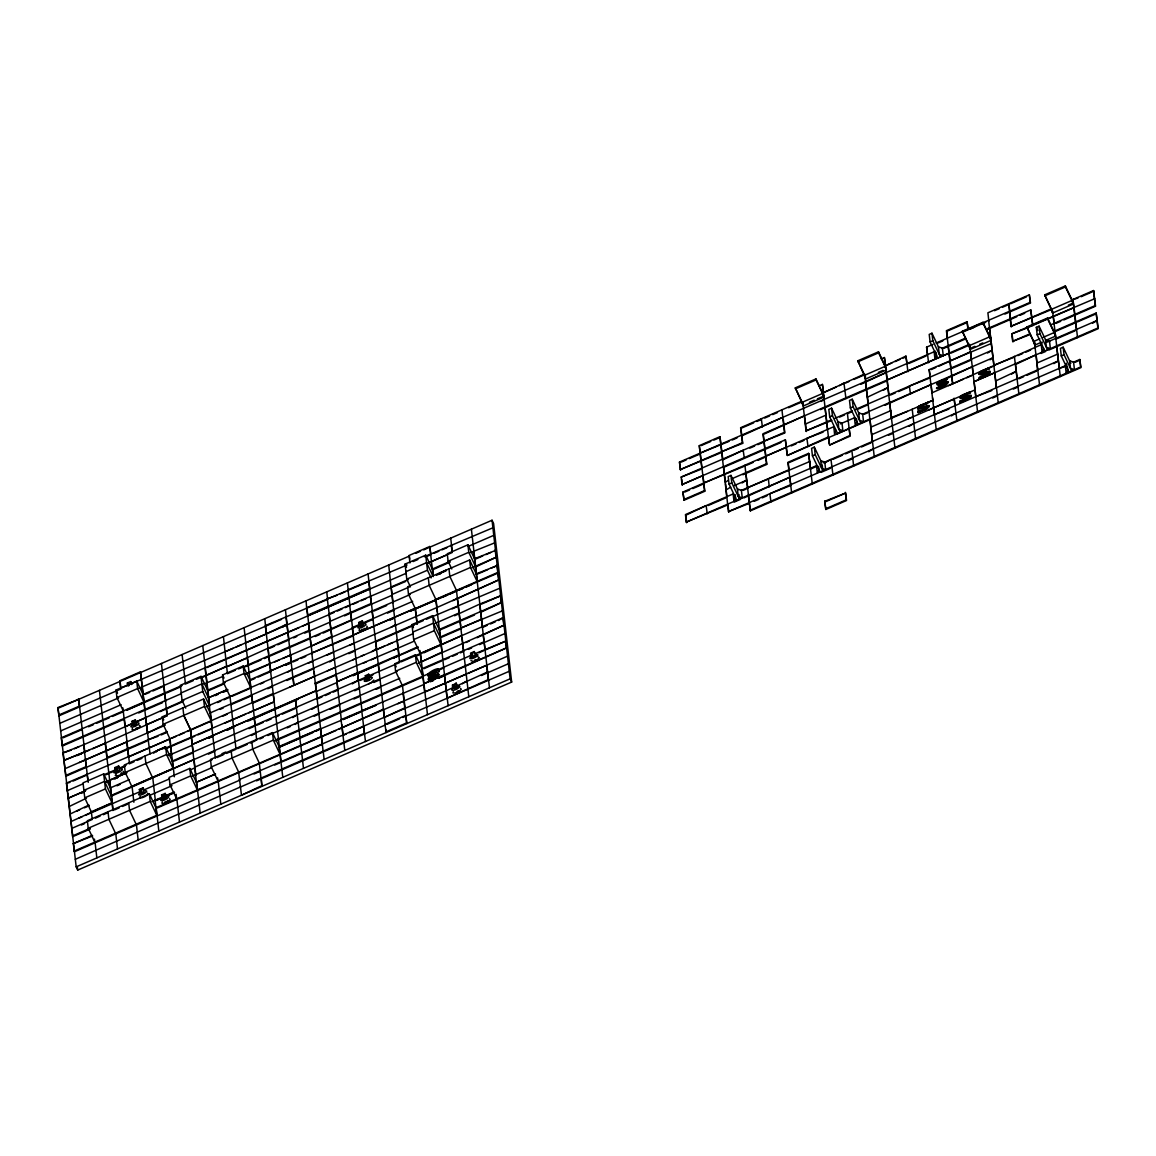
<?xml version="1.0" encoding="UTF-8"?>
<svg xmlns="http://www.w3.org/2000/svg" width="1156" height="1156" viewBox="0 0 1156 1156"><rect width="100%" height="100%" fill="white"/><g stroke="black" fill="none" stroke-linecap="round" stroke-linejoin="round"><path stroke-width="1.5" d="M917.705 408.502L918.485 407.143A5.809 1.85 -25.4 0 1 920.899 405.438L928.109 402.591C927.574 405.265 921.188 404.022 920.003 407.418M959.942 397.693L960.939 398.387L967.731 396.45L969.104 397.072L965.506 399.687L960.275 401.132L966.965 398.589L968.959 396.739M153.835 753.221L154.153 752.339M929.063 406.031L925.927 409.152L918.052 412.605L927.025 408.892L929.149 406.739L928.803 405.597C912.272 409.296 922.589 405.713 927.95 402.274L920.74 405.12A5.809 1.85 -25.4 0 0 918.326 406.825L917.821 408.805M948.007 382.072C947.27 388.127 925.508 391.118 943.73 385.049C950.246 379.804 934.178 388.763 937.444 383.2A5.809 1.85 -25.4 0 1 939.842 381.48L947.053 378.633L939.698 381.162A5.809 1.85 -25.4 0 0 937.285 382.867C935.97 388.719 958.165 376.654 936.996 388.662M990.201 371.668L987.065 374.79L979.19 378.258L988.163 374.53L990.287 372.377L989.941 371.235C968.136 375.527 988.048 371.278 989.088 367.911L981.878 370.758A5.809 1.85 -25.4 0 0 979.464 372.463L978.959 374.443M116.294 771.717C123.432 765.937 116.294 776.644 115.109 768.827L116.929 768.046L114.964 767.584L118.649 765.995L119.964 768.74M121.467 772.786L120.947 773.508M373.793 680.031L371.813 682.257A4.826 1.532 -25.4 0 1 368.591 683.817M453.846 688.644C465.377 684.67 450.739 690.392 452.617 685.97L454.366 684.583L452.545 685.364L453.846 688.109M470.954 660.596L473.136 661.42A4.826 1.532 -25.4 0 0 477.414 659.57L479.307 657.793L478.035 656.825M471.937 657.085C483.468 653.111 468.816 658.819 470.709 654.397L472.443 653.024L470.637 653.805L471.937 656.55L470.564 653.154L474.249 651.565L475.55 654.31M156.132 752.094C157.519 748.467 164.282 749.724 165.005 746.949L154.601 751.819M437.055 675.74L435.104 677.503M938.961 383.46C940.016 379.89 947.284 381.509 946.909 378.315M836.135 430.451L834.603 434.223L833.751 426.723M1042.264 342.176L1041.238 344.69L1042.105 352.19L1043.622 348.418M1066.352 363.215L1065.326 365.744L1066.179 373.244L1067.71 369.458L1067.364 366.466M428.168 675.942L428.746 677.416L436.433 675.364M947.949 382.463L943.758 385.801L936.851 388.329M132.405 728.381L132.116 729.711L134.212 729.754A4.826 1.532 -25.4 0 0 138.489 727.904L140.367 726.127L139.096 725.159M140.151 796.354L139.862 797.683L141.957 797.727A4.826 1.532 -25.4 0 0 142.997 797.423M147.737 794.649L147.563 793.146M162.245 801.903L161.941 803.218L164.036 803.275A4.826 1.532 -25.4 0 0 168.314 801.426L170.192 799.649L169.643 798.695M167.909 800.414L167.056 801.209M359.429 629.37L359.126 630.685L361.221 630.728A4.826 1.532 -25.4 0 0 365.498 628.878L367.377 627.101L366.828 626.162M453.253 691.62L452.95 692.935L455.045 692.979A4.826 1.532 -25.4 0 0 459.322 691.129L461.215 689.352L460.652 688.412M960.202 397.245L960.665 396.739A5.809 1.85 -25.4 0 1 963.078 395.034L970.289 392.187L970.39 393.141L962.37 396.522M116.395 773.87L115.253 775.474L117.551 775.849A4.826 1.532 -25.4 0 0 121.814 774L123.706 772.222L123.143 771.269M439.887 573.997L441.072 573.015M438.774 573.694L446.158 570.067M364.631 628.402L363.779 628.951M146.234 795.877L147.087 795.256M458.455 690.652L457.111 691.433M430.986 674.54L439.121 671.549L438.24 668.934C433.717 668.226 420.856 678.254 432.257 674.714C443.355 673.067 424.902 676.939 428.948 680.566L436.159 677.719A5.809 1.85 -25.4 0 0 438.572 676.014L439.352 674.656L438.615 674.049M128.013 686.1L129.024 685.508M137.232 727.702L135.772 728.396M164.802 798.984L166.565 797.322L162.88 799.287L164.802 798.984L163.487 796.123L161.681 796.903L163.343 794.866L161.464 795.01L165.149 793.406L166.45 796.166M475.708 659.628L474.697 660.062M441.693 572.654L445.999 570.934M803.088 405.034L795.299 387.867L815.963 378.922L823.636 395.077M884.947 365.397L886.406 369.978L865.743 378.937L857.839 360.773L878.502 351.814L886.175 367.984M120.961 688.947L58.97 715.81L57.8 707.602L78.767 699.308L82.206 729.508L63.147 737.788M127.016 685.537L120.657 688.297L119.805 680.797L140.468 671.838L145.064 710.203L162.548 702.631M409.947 562.958L409.094 555.458L429.757 546.499L430.928 554.649L426.159 556.715M89.561 750.1L63.826 760.431L64.129 761.139L58.103 708.252L409.397 556.05L409.744 559.099M415.755 553.348L420.524 551.224M423.703 549.895L428.471 547.785M430.061 547.091L492.051 520.243L493.583 523.466L511.66 682.069L77.712 870.078L76.18 866.856L71.181 823.043M795.415 388.864L816.078 379.919L815.963 378.922M857.954 361.77L878.618 352.826L878.502 351.814M938.874 347.754L931.967 333.203L929.222 334.402L930.074 341.901L937.747 358.057M132.03 684.323L130.715 681.578L127.03 683.182L128.995 683.644L127.247 685.075M410.452 586.887L406.782 579.17L405.062 564.114L425.726 555.155L432.647 569.764L433.327 575.789M123.519 711.446L116.929 697.545L116.062 690.045L136.74 681.086L143.344 695.103M58.653 715.102L79.316 706.157L78.463 698.658M131.784 683.471L281.5 619.385M268.712 653.458L265.302 625.627L326.006 600.109M368.62 580.861L369.79 589.011L307.785 615.859L306.629 607.724L368.923 581.511M413.125 561.57L417.894 559.504M424.252 556.759L492.918 527.786M819.243 385.786L822.422 384.413L823.578 392.563L836.294 387.043M881.233 358.924L884.412 357.551L885.409 364.198M951.533 375.7L952.703 383.835L946.403 330.688L967.066 321.744L968.063 328.391M988.741 320.299L987.889 312.799L1029.346 294.838L1030.516 302.988L1004.94 314.056M330.009 620.555L327.293 598.765L337.133 595.282M340.312 593.909L345.08 591.843M345.225 607.637L349.993 605.571L347.956 589.82L407.085 564.981M434.107 553.276L438.875 551.21M442.054 549.822L446.823 547.756M947.4 337.335L946.721 331.339L967.384 322.394M994.55 310.689L999.319 308.623M1002.498 307.25L1007.266 305.184M1010.575 303.753L1026.47 296.861M930.074 341.901L932.82 340.702L931.967 333.203M405.929 571.671L426.578 562.654L433.197 576.613L429.757 546.499M482.775 555.949L474.827 559.403L467.92 544.808L447.256 553.753L448.109 561.252L451.779 568.983M1052.466 312.033L1044.677 294.867L1065.341 285.922L1073.014 302.077M116.929 697.545L137.593 688.586L136.74 681.086M970.115 348.418L962.327 331.252L982.99 322.307L990.663 338.462M138.995 688.225L233.093 648.285M307.482 615.223L369.472 588.361M428.284 562.871L452.14 552.554L451.274 545.054M138.995 688.282L142.491 687.545M428.298 562.929L447.372 554.663M833.91 426.665L682.907 492.08L684.063 500.23L704.726 491.286L699.293 445.638L719.957 436.679L722.832 459.828L743.178 450.219L744.348 458.368M721.662 451.678L742.643 443.369L740.62 427.72L801.021 401.551M907.099 364.241L905.928 356.106L885.583 365.701M928.615 362.796L926.592 347.147L932.95 344.387M936.129 343.014L967.933 329.243L967.066 321.744M969.523 328.55L1030.198 302.337L1029.346 294.838M1044.793 295.864L1065.456 286.919L1065.341 285.922M962.442 332.249L983.106 323.304L982.99 322.307M59.823 723.353L118.635 697.877M236.272 646.912L241.04 644.846M247.398 642.086L264.883 634.514M406.348 573.217L282.367 626.942L286.818 624.168L266.458 633.777L264.753 618.72M468.339 546.355L493.771 535.344M701.186 445.595L710.723 441.462M713.902 440.075L718.671 438.008M741.617 434.367L740.924 428.37L753.64 422.865M756.819 421.492L761.587 419.426M764.766 418.039L769.535 415.972M772.714 414.599L777.482 412.533M788.609 407.707L801.325 402.201M839.473 385.671L843.938 382.954L845.961 398.603M845.831 382.911L849.01 381.538M853.778 379.471L863.33 375.339M887.172 365.007L891.941 362.941M895.12 361.568L899.888 359.502M903.067 358.129L906.246 356.742M938.036 342.971L942.805 340.904M969.826 329.2L974.595 327.134M980.953 324.374L985.721 322.307M809.446 402.274L814.214 400.207M817.393 398.834L822.162 396.768M878.343 372.42L883.112 370.354M406.782 579.17L427.445 570.211L425.726 555.155M448.109 561.252L468.772 552.308L467.92 544.808M143.041 694.453L334.084 612.449M331.902 637.129L329.012 613.879L405.626 581.468M337.075 682.517L336.757 681.823L398.748 654.961L399.066 655.654L392.693 658.356L399.066 655.625L391.003 587.017L408.487 579.445M432.33 569.055L449.814 561.484M470.492 552.582L494.638 542.886M720.376 453.007L680.335 469.582L679.482 462.082L935.406 351.207M941.764 348.447L965.607 338.116M986.27 329.171L1030.776 309.88L1032.785 325.53L1030.776 309.88M60.69 730.91L121.091 704.741M144.934 694.409L149.702 692.343M152.881 690.97L162.418 686.837M206.924 667.547L224.409 659.975M289.578 631.74L299.115 627.607M302.294 626.234L307.062 624.168M337.277 611.076L342.046 609.01M353.172 604.198L357.941 602.117M361.12 600.744L365.888 598.678M432.647 569.749L450.118 562.119M681.375 462.039L686.144 459.972M689.323 458.6L698.86 454.467M729.06 441.375L700.146 453.138M732.239 440.002L737.008 437.936M742.643 443.369L741.776 435.87L782.8 417.316M821.266 401.435L824.127 399.412M861.003 384.226L886.117 372.55M908.688 363.562L926.173 355.976M943.657 348.404L965.91 338.766M986.574 329.807L1016.774 316.73M1019.953 315.342L1024.722 313.276M223.816 684.005L207.921 690.912L201.014 676.361L180.35 685.32L182.07 700.42L185.74 708.151M448.99 568.925L469.654 559.966L476.561 574.518M62.41 745.967L61.239 737.817L182.056 685.479M185.235 684.106L193.182 680.667M196.361 679.28L247.529 657.894M279.116 715.521L275.937 716.937L267.889 648.285L309.201 630.323L309.519 631.032M370.339 595.976L371.192 603.475L329.879 621.437L332.769 644.73M391.87 594.574L409.354 586.945M436.376 575.283L441.144 573.217M474.524 558.753L495.49 550.458M680.335 469.582L742.325 442.719M742.875 474.755L766.717 464.423L762.989 433.775L969.638 344.242M1051.006 309.765L1010.965 326.339L1050.703 309.114M1063.852 319.937L1095.57 306.196L1093.547 290.546L1072.884 299.505L1076.38 329.474M126.698 710.073L144.182 702.487M88.579 726.763L93.347 724.696M96.526 723.324L101.294 721.243M104.474 719.87L109.242 717.804M112.421 716.431L121.958 712.298M126.727 710.232L164.86 693.643M166.464 693.022L180.769 686.809M201.433 677.864L226.547 666.145M228.454 666.159L267.889 648.285M269.781 648.256L274.55 646.175M277.729 644.802L288.856 639.976L285.416 609.776M293.624 637.866L296.803 636.479M304.751 633.098L330.183 622.072M344.488 615.873L349.257 613.807M353.086 632.751L350.846 613.114L392.173 595.21L391.87 594.516M485.954 554.591L490.722 552.51M766.717 464.423L763.307 434.425L804.316 415.871M820.529 409.629L885.698 381.393M950.868 353.158L968.352 345.572M1077.956 298.089L1072.884 299.505L1074.112 307.626L1048.68 318.637M1081.149 296.702L1093.865 291.196M1068.361 305.141L1073.129 303.074L1065.456 286.919M838.49 422.72L831.583 408.184L828.823 409.369L829.69 416.868L837.363 433.038M859.154 413.776L852.247 399.225L849.501 400.424L850.354 407.924L858.027 424.079M971.705 347.725L974.884 346.352M979.652 344.286L982.831 342.913M1052.581 313.03L1073.245 304.071L1071.901 300.488L1051.237 309.447L1052.581 313.03L1052.235 310.025M417.143 624.023L415.423 608.909L408.502 594.271L470.506 567.466L469.654 559.966M181.217 692.921L201.867 683.861L208.788 698.47L209.467 704.495M223.946 699.814L230.304 697.01L223.397 682.459L222.544 674.96L243.208 666.015L250.115 680.552L254.884 678.471M1034.678 344.127L1026.889 326.975L1047.553 318.016L1055.226 334.171M62.092 745.317L181.319 693.672M203.572 684.077L222.949 676.462M235.362 670.249L227.414 673.702L223.426 636.624M238.541 668.934L351.395 619.977L349.676 604.92M382.694 702.342L372.073 611.076L410.207 594.502M472.212 567.697L496.04 557.308L495.187 549.808M702.704 475.636L682.04 484.581L681.187 477.081L784.519 432.315L781.947 409.816M936.302 430.292L929.164 369.645L991.458 343.433M1030.458 334.402L1012.67 341.338L1011.818 333.838L1094.718 298.696M62.41 746.01L124.4 719.104L129.4 762.96M138.706 712.963L143.474 710.897M245.202 666.766L261.097 659.932M264.291 658.559L310.372 638.531L307.106 609.862M315.154 636.523L319.923 634.442M323.102 633.083L372.073 611.076M373.966 611.033L386.682 605.513M477.24 580.543L475.694 566.946L496.04 557.308M700.579 469.466L681.187 477.081M749.854 448.123L754.622 446.057M757.801 444.67L762.57 442.604M783.277 419.469L784.823 432.965L763.841 441.274M883.372 390.266L887.837 387.549L867.477 397.158M931.057 369.602L935.825 367.536M939.004 366.163L970.491 351.742M1026.427 328.275L1011.818 333.838M1027.005 327.972L1047.668 319.013L1047.553 318.016M829.69 416.868L832.436 415.683L831.583 408.184M850.354 407.924L853.099 406.724L852.247 399.225M1044.851 351.005L1037.178 334.835L1036.325 327.336L1039.085 326.151L1046.758 342.306M363.634 623.619L362.334 620.873L358.649 622.477L359.95 625.223M135.324 719.899L131.625 721.489L133.518 721.358L131.842 723.381L133.662 722.601C134.154 724.321 127.622 727.514 132.911 727.008A4.826 1.532 -25.4 0 0 137.174 725.159C142.925 720.867 133.084 724.798 135.324 719.899L136.625 722.645M358.721 623.113L360.528 622.333L358.851 624.356L360.672 623.575C361.163 625.309 354.632 628.488 359.921 627.983A4.826 1.532 -25.4 0 0 364.183 626.133C369.934 621.856 360.094 625.772 362.334 620.873M182.07 700.42L202.734 691.476L201.014 676.361M223.397 682.459L244.061 673.515L243.208 666.015M146.913 741.097L65.849 776.225L62.959 752.932L83.94 744.623M125.253 726.662L183.761 700.536M207.618 690.262L225.102 682.69M245.751 673.673L290.575 655.091M311.239 646.088L331.599 636.494M365.469 741.502L361.727 710.694L376.336 705.102L362.045 711.345L352.262 627.592L412.663 601.366M476.243 573.867L497.225 565.559M682.04 484.581L785.372 439.815L787.38 455.464L828.404 436.91M831.771 420.495L806.035 430.87L831.467 419.845M834.646 418.472L852.131 410.9M855.31 409.513L992.007 350.282L987.542 352.999M1012.67 341.338L1030.155 333.752M1050.818 324.807L1095.267 305.545L1093.547 290.546M71.224 750.128L62.959 752.932M74.403 748.756L79.172 746.675M83.94 744.608L131.611 723.916M136.394 721.893L145.916 717.717M160.236 711.576L182.475 701.865M246.069 674.367L269.912 663.992L268.741 655.784M274.68 661.983L279.449 659.903M282.628 658.544L358.924 625.468M363.692 623.416L373.229 619.269L368.07 573.954M387.535 613.085L393.893 610.267M478.15 573.824L487.673 569.677M490.867 568.319L495.621 566.238M728.266 480.304L725.39 482.327L723.685 467.327L780.907 442.531M839.718 417.056L844.487 414.99M847.666 413.602L852.434 411.536M857.203 409.47L868.329 404.658L865.454 381.509M890.582 395.005L895.351 392.939M898.53 391.566L908.067 387.433M930.32 377.795L909.353 386.104L910.509 394.239M952.573 368.157L970.057 360.571M1055.89 323.391L1060.673 321.325M1037.178 334.835L1039.938 333.651L1039.085 326.151M170.033 739.031L163.112 724.321L162.259 716.821L203.586 698.975L210.508 713.57M92.74 748.741L167.143 715.665L163.704 685.508M227.544 689.496L208.47 697.762L227.544 689.554M353.115 635.092L498.077 573.058M840.268 423.905L854.573 417.706M862.52 414.267L992.86 357.782L989.984 359.805M1048.926 350.022L1098.2 328.665L1096.177 313.016L1054.85 330.934L1056.02 339.069L1075.094 330.804M63.826 760.489L105.456 743.236M146.48 724.682L167.143 715.723M442.112 652.808L435.783 599.328L497.774 572.466M215.132 695.652L218.311 694.279M223.079 692.213L227.848 690.146L224.683 691.577M291.428 662.59L285.07 665.35L289.853 663.327M393.17 618.518L389.991 619.891L393.17 618.561M410.655 610.946L436.087 599.921M437.676 599.227L455.161 591.655L450.392 593.779M458.34 590.283L463.108 588.216L458.34 590.34M466.287 586.843L471.056 584.777M684.8 492.037L689.568 489.971M692.747 488.598L702.284 484.465M745.201 465.868L703.571 483.136M746.79 465.189L753.148 462.429M757.917 460.363L764.275 457.603M791.296 445.898L796.065 443.832M799.244 442.459L804.012 440.393M823.086 432.127L806.888 438.37L808.044 446.519M864.413 414.224L867.592 412.837M885.077 405.265L930.869 384.645M947.067 378.402L972.196 366.741M1055.168 331.57L1075.831 322.625M1077.421 321.932L1094.905 314.36M258.063 677.113L270.779 671.593L270.085 665.553M293.032 661.955L297.8 659.874M300.979 658.515L305.748 656.435M280.792 761.558L281.11 762.266L322.423 744.305L311.802 653.053L353.433 635.771M410.655 611.004L436.087 599.964L435.769 599.27M442.445 597.219L447.213 595.138M466.287 586.887L471.056 584.806M1039.808 338.795L1033.45 341.54L1034.793 345.124L1041.151 342.378M1042.987 337.408L1054.113 332.596L1055.457 336.179L1045.92 340.312M947.906 381.957C936.071 386.176 937.357 380.512 947.169 379.601M737.875 489.927L730.968 475.391L728.208 476.575L729.06 484.075L736.733 500.245M163.112 724.321L204.439 706.475L203.586 698.975M683.76 499.58L704.423 490.635M731.445 478.931L766.414 463.773M787.38 455.464L890.698 410.698M1041.397 344.632L932.025 392.794L931.346 386.798M1047.77 341.873L1097.044 320.515L1092.579 323.232M126.987 741.834L64.996 768.697M147.65 732.817L164.817 724.595M206.158 706.75L436.939 607.521M496.907 564.923L498.626 579.965L436.954 607.536M836.655 434.121L869.731 419.007M948.57 385.627L963.439 379.182M966.748 377.752L971.705 375.599M989.261 367.998L992.44 366.625M993.712 365.282L1014.693 356.987M1017.872 355.6L1022.641 353.534M1025.82 352.161L1030.588 350.095M79.302 762.498L165.135 725.245M217.588 702.573L220.767 701.143M231.894 696.36L249.378 688.745M260.505 683.976L263.684 682.546M287.526 672.272L291.991 669.497M308.19 663.298L312.958 661.203M327.264 655.047L332.032 652.981M349.517 645.409L352.696 643.979M390.844 627.448L395.309 624.731M452.849 600.643L498.626 579.965M986.863 371.9C975.404 376.408 984.464 367.955 989.348 369.197M729.06 484.075L731.82 482.89L730.968 475.391M821.251 461.678L814.344 447.126L811.584 448.326L812.437 455.825L820.11 471.98M979.031 377.925C978.93 375.787 989.724 374.862 986.848 372.81C985.129 373.244 977.34 376.842 979.623 372.781A5.809 1.85 -25.4 0 1 982.036 371.076L989.088 367.911M979.045 374.313C994.42 370.744 985.635 375.18 979.19 378.258M420.582 654.267L413.675 639.6L411.955 624.601L432.619 615.657L439.526 630.193L441.072 643.762M730.708 487.11L726.243 489.826M733.887 485.737L746.603 480.231L742.138 482.933M791.658 492.962L787.93 462.313L808.593 453.369L810.616 469.018L816.974 466.258M849.068 427.966L850.224 436.101L829.56 445.06L849.92 435.465L847.362 412.967M1096.177 313.016L1097.897 328.015L973.901 381.74L994.579 372.781M65.545 775.546L86.209 766.587L83.622 743.987M105.731 774.823L108.895 773.422L106.872 757.642L167.273 731.517M210.19 712.92L423.197 620.642M426.376 619.269L499.797 588.202M788.927 468.96L788.233 462.964L808.897 454.019M891.247 417.547L907.46 411.319M918.587 406.493L923.355 404.427M926.534 403.054L931.303 400.988M1017.078 377.983L1015.546 364.487L1035.906 354.878M1040.978 353.461L1045.747 351.395M150.063 754.001L148.199 739.782L158.04 736.285M161.233 734.927L165.987 732.832M220.045 709.437L223.209 708.007M251.517 694.958L251.835 695.666L231.171 704.596L230.853 703.917M267.715 688.73L272.484 686.664M286.804 680.508L291.572 678.442M294.014 685.291L293.162 677.734L313.811 668.746M329.72 661.926L334.171 659.151M348.794 653.66L355.152 650.842M376.668 649.484L375.816 641.898L413.949 625.309M452.112 608.894L456.88 606.828M812.437 455.825L815.197 454.626L814.344 447.126M1070.832 363.36L1063.159 347.19L1060.413 348.389L1061.266 355.889L1068.939 372.044M918.052 412.605L917.777 411.276L923.182 409.773L926.765 407.143L919.497 409.065L917.662 408.473M917.907 408.675C930.652 404.282 927.444 410.741 917.777 411.276M412.808 632.101L433.486 623.156L440.393 637.751L461.056 628.777M727.948 504.825L686.317 522.079L685.465 514.579L733.15 493.93L733.988 501.429L735.505 497.658L735.173 494.652M741.097 490.476L809.764 461.519M90.226 829.054L72.741 836.641L66.412 783.161L170.033 738.973L170.553 743.539M128.706 756.891L273.047 693.571M252.687 703.166L397.346 640.597M435.191 623.373L459.019 612.983L459.337 613.692M489.465 687.791L479.697 604.097L500.664 595.788M686.621 522.729L685.768 515.229L706.128 505.634L707.284 513.784M708.021 505.591L725.506 498.019M742.99 490.433L746.169 489.06M747.455 487.731L788.782 469.813M908.313 418.819L911.492 417.432M928.976 409.86L953.584 399.196M1011.63 374.053L1016.095 371.336L995.735 380.931M69.895 782.395L66.412 783.161M73.074 781.051L85.79 775.517M171.623 738.352L176.391 736.228M179.57 734.898L184.339 732.774M187.518 731.459L211.36 721.069L204.439 706.475M222.487 716.301L227.255 714.235M289.881 687.054L298.783 683.225M299.794 682.748L314.678 676.303L314.172 671.809M327.408 670.856L333.766 668.096M352.84 659.83L356.005 658.4L355.687 657.692M360.773 656.362L363.952 654.903M371.914 651.565L376.365 648.747M378.272 648.863L384.616 646.031M387.809 644.73L392.563 642.591M397.332 640.525L413.241 633.633M454.568 615.758L479.697 604.097M481.59 604.053L499.074 596.453M962.356 397.303C969.263 394.716 975.577 395.092 965.592 399.99C948.888 405.539 973.829 399.817 970.982 395.193C954.451 398.878 964.769 395.309 970.13 391.855L962.919 394.702A5.809 1.85 -25.4 0 0 960.506 396.421C958.295 401.378 966.705 396.407 968.945 396.797M1061.266 355.889L1064.026 354.69L1063.159 347.19M113.028 809.677L110.629 788.522L103.708 773.899L83.044 782.858L84.749 797.857L91.685 812.625L85.327 815.385M172.62 761.703L165.698 747.051L124.371 764.954L125.224 772.454L132.145 787.106L133.865 802.235M413.675 639.6L434.338 630.656L432.619 615.657M116.481 772.222L115.181 769.477L117.002 768.697L117.132 769.824L113.953 772.728L116.236 773.104A4.826 1.532 -25.4 0 0 120.513 771.24C126.25 766.963 116.424 770.879 118.649 765.995M686.317 522.079L816.656 465.608M823.014 462.862L1058.275 360.932L1053.81 363.634M67.265 790.704L83.16 783.768M103.823 774.867L116.539 769.361M119.718 767.989L126.076 765.229M129.255 763.856L134.024 761.79M137.203 760.402L141.971 758.336M164.224 748.698L274.218 701.822M439.222 629.5L501.213 602.637L500.36 595.138M734.306 502.065L740.664 499.248M743.857 497.933L789.635 477.312M824.922 462.819L830.962 459.409L832.985 475.058M832.869 459.365L842.406 455.233M845.585 453.86L850.354 451.794M853.533 450.421L858.301 448.355M861.48 446.967L871.017 442.835M888.502 435.263L893.27 433.197M909.165 426.318L913.63 423.602M934.294 414.643L948.903 409.094M975.621 396.739L991.819 390.497M1018.841 378.792L1023.609 376.726M1026.788 375.353L1036.325 371.22M110.499 772.757L116.843 769.983M121.626 767.945L124.79 766.529M166.132 748.655L194.743 736.228M197.922 734.884L210.638 729.349M224.943 723.179L231.287 720.361M245.607 714.191L232.891 719.726L232.573 719.032M248.786 712.847L253.554 710.752L251.835 695.652M255.144 710.087L274.218 701.793M335.89 674.266L336.208 674.96L315.545 683.89L315.227 683.21L398.199 648.097M363.23 663.255L366.409 661.824M371.177 659.816L375.946 657.75M393.43 650.163L414.094 641.19M439.526 630.165L474.495 615.021M83.897 790.357L104.56 781.398L111.482 796.108M125.224 772.454L166.551 754.55L165.698 747.051M749.464 503.294L728.497 511.602L1067.075 364.978M1073.433 362.233L1079.791 359.473L1080.961 367.622L750.331 510.865L744.898 465.232M68.435 798.912L68.117 798.204L85.602 790.632M106.28 781.687L126.943 772.728L109.459 780.358L110.456 787.019M168.27 754.825L171.449 753.437L169.73 738.395M192.416 745.187L192.113 744.493L316.094 690.71L316.412 691.476L337.061 682.488L337.928 690.045L333.159 692.141M460.738 628.098L502.383 610.859M68.132 798.261L85.616 790.69M192.113 744.551L254.103 717.688L255.274 725.852M312.756 732.687L300.04 738.207L295.43 699.785L316.094 690.826M336.757 681.867L357.421 672.922L358.418 679.584M417.836 646.753L378.402 664.613M440.089 637.101L481.416 619.197M754.247 501.299L759.015 499.233M762.194 497.86L766.963 495.794M789.953 477.963L790.805 485.462L769.824 493.771L770.994 501.921M821.006 472.385L830.543 468.252M848.027 460.666L852.796 458.6M868.691 451.721L873.156 449.005M951.345 415.9L955.81 413.198M992.672 397.996L995.851 396.624M1013.335 389.052L1018.104 386.985M1059.127 368.432L1065.789 366.322M1075.326 362.189L1080.094 360.123M213.08 736.184L208.311 738.25L213.08 736.213L212.776 735.534M227.385 729.985L233.44 726.589M254.407 718.281L298.205 699.236M352.956 675.581L378.388 664.556L379.255 672.142L378.951 671.463M81.151 793.406L84.33 792.019M227.385 730.043L233.743 727.254M248.049 721.084L252.832 719.018M254.407 718.31L295.43 699.785M352.97 675.639L378.402 664.584M400.655 654.975L418.14 647.36M369.949 676.997L368.648 674.251L364.964 675.855L366.842 675.711L365.18 677.734L366.987 676.954L368.287 679.699M84.749 797.857L105.413 788.898L103.708 773.899M385.801 729.537L386.147 732.557L384.977 724.407L405.64 715.448L406.811 723.598L402.505 685.84L395.598 671.275L394.745 663.775L415.409 654.831L422.316 669.367M750.027 510.23L1080.643 366.972L1079.791 359.473M420.264 653.501L440.927 644.557M86.469 798.189L69.302 806.469M110.326 787.915L129.385 779.592M401.204 661.824L502.932 617.795L498.482 620.512M116.987 785.805L120.152 784.375M174.209 761.009L193.283 752.715L192.59 746.675M248.916 728.641L255.274 725.838M256.863 725.202L263.221 722.413M266.4 721.069L271.169 718.974M282.295 714.148L295.011 708.642M316.961 698.325L317.264 699.033L322.033 696.923M325.212 695.58L329.98 693.484M352.233 683.875L358.288 680.422M360.181 680.436L372.897 674.887M415.813 656.29L420.582 654.209L422.995 675.379M423.761 652.88L461.605 635.655M487.341 625.309L482.587 627.405L482.269 626.697M490.534 623.951L495.288 621.856M395.598 671.275L416.261 662.33L415.409 654.831M131.827 786.355L173.154 768.437M88.925 805.053L70.155 814.026M111.178 795.415L397.288 671.448M421.449 661.767L441.794 652.157M502.932 617.795L503.799 625.295L418.27 663.154M76.513 811.266L79.692 809.836M84.46 807.784L89.229 805.703M111.482 796.079L193.832 759.593M208.456 754.102L214.799 751.299M251.372 735.505L254.537 734.074M292.699 717.601L297.15 714.827M311.773 709.336L317.813 705.883M354.69 690.739L359.444 688.615M373.764 682.474L380.107 679.67M465.955 642.49L469.134 641.103M477.081 637.707L503.799 625.295M140.757 792.857L139.37 789.461L143.069 787.857L144.37 790.617M225.723 752.05L222.039 753.654L223.989 754.102M139.442 790.112L141.263 789.317L139.587 791.354L141.408 790.574C141.885 792.293 135.368 795.487 140.656 794.981A4.826 1.532 -25.4 0 0 144.919 793.117C150.67 788.84 140.83 792.756 143.069 787.857M200.161 813.13L196.722 782.93L189.815 768.422L169.152 777.381L170.004 784.881L176.911 799.417L179.498 822.089M298.45 738.886L279.376 747.152L272.469 732.615L210.479 759.463L211.331 766.963L218.238 781.514L220.825 804.186M91.353 811.758L112.016 802.799L105.413 788.898M194.699 767.208L212.169 759.579M216.952 757.57L223.296 754.752M226.489 753.437L236.026 749.247L230.001 696.418M237.616 748.611L247.153 744.421M250.332 743.048L255.1 740.982M259.869 738.973L263.048 737.542M267.816 735.534L399.745 678.312M78.969 818.13L82.134 816.7M93.275 811.931L140.96 791.239M144.139 789.851L169.571 778.841M190.234 769.882L195.003 767.815L194.685 767.15M287.194 727.861L290.373 726.474M295.141 724.465L298.017 722.384M314.215 716.2L318.984 714.076M330.11 709.322L339.647 705.131M353.953 698.99L358.721 696.923M376.206 689.337L379.385 687.907M423.905 668.688L441.375 661.073M444.569 659.729L449.323 657.62M452.516 656.29L457.27 654.18M460.464 652.837L463.628 651.42L462.082 637.837M468.411 649.397L471.576 647.967M479.538 644.571L504.955 633.517M156.262 808.434L149.355 793.883L87.365 820.746L88.217 828.245L95.124 842.782L96.844 857.897M170.004 784.881L190.668 775.922L189.815 768.422M211.331 766.963L273.336 740.115L272.469 732.615M824.705 501.314L845.672 493.02L846.524 500.519L825.861 509.464L824.705 501.314L825.861 509.464M472.082 657.793L470.781 655.047L472.587 654.267C473.079 655.987 466.547 659.18 471.836 658.674A4.826 1.532 -25.4 0 0 476.113 656.825C481.749 652.634 472.37 656.377 474.249 651.565M71.571 828.491L92.234 819.474L91.382 811.974M95.413 818.159L100.182 816.035M103.361 814.705L108.129 812.596M114.487 809.894L119.256 807.827M122.435 806.44L127.203 804.374M192.373 776.138L211.447 767.83M275.027 740.274L430.812 672.778M437.17 670.075L472.139 654.874M475.318 653.559L505.822 641.118M825.008 501.964L844.082 493.699M428.182 678.948L435.393 676.101A5.809 1.85 -25.4 0 0 437.806 674.396C439.815 667.98 415.192 681.968 438.24 668.934M81.411 824.994L84.59 823.563M149.76 795.342L172.013 785.704M275.345 740.938L423.168 676.867L427.474 714.654M439.063 670.047L443.832 667.922M478.801 652.822L483.569 650.756M484.855 649.369L485.159 650.062L504.233 641.768M88.217 828.245L150.208 801.383L149.355 793.883M825.557 508.813L846.221 499.869L845.368 492.369M72.423 835.99L89.908 828.404M424.035 684.482L423.717 683.774L506.371 647.967L505.519 640.467M151.913 801.599L174.166 791.961M315.949 731.315L320.4 728.598L279.073 746.501L282.815 777.323M344.806 750.461L341.063 719.653L424.021 684.439M423.717 683.832L444.395 674.887L448.138 705.695M279.376 747.108L298.45 738.843M332.769 644.745L341.367 720.246L299.736 737.557L301.759 753.264M433.558 680.292L430.379 681.679L433.572 680.349M443.095 676.159L438.326 678.24L443.109 676.217M444.684 675.48L506.371 647.967M239.465 779.476L239.769 780.17L74.461 851.741L73.29 843.591L92.364 835.326M155.944 807.726L445.551 683.023M424.888 691.982L486.878 665.177M92.668 835.933L73.29 843.591M257.99 764.289L156.248 808.376L158.834 831.034M335.876 730.563L259.58 763.668L252.673 749.059L251.806 741.56M339.055 729.176L383.257 709.235M397.866 703.744L402.635 701.62M447.141 682.401L466.215 674.078L456.447 590.384M467.804 673.442L485.289 665.813M486.878 665.134L507.542 656.175M452.545 685.364L456.158 683.124L457.473 685.869M74.143 851.091L156.811 815.283L155.092 800.227L160.164 798.81L155.395 800.833L152.809 778.176L145.887 763.495L145.035 755.995M239.465 779.52L446.418 690.594M384.413 717.442L404.773 707.848L403.054 692.791M254.089 773.971L260.432 771.168M274.752 765.026L279.521 762.96M346.265 733.973L343.101 735.404L341.887 724.783M349.459 732.644L362.16 727.095M462.313 683.745L466.764 680.985M481.387 675.494L508.409 663.732M240.332 787.077L364.313 733.309L363.461 725.809M447.271 698.137L488.294 679.584L486.575 664.527M75.313 859.298L240.318 787.019M256.531 780.835L385.28 725L383.561 709.9M386.87 724.364L399.586 718.801M402.765 717.471L509.261 671.275M259.276 763.018L261.848 785.632L241.488 795.227L238.613 771.962M385.829 731.907L406.493 722.948M76.18 866.856L510.128 678.832L492.051 520.243M432.387 678.702L433.717 678.182M131.235 684.54L130.715 681.578M166.103 801.729L164.716 802.12M435.176 671.752L436.578 671.246M362.782 629.384L361.366 629.485M432.301 675.711L430.697 676.058M431.101 679.107L428.847 679.598L428.948 680.566M920.624 407.793L928.947 405.915M988.38 371.495L990.085 371.553M938.975 383.431L946.042 381.581L948.166 382.39M1071.785 299.491L1072.913 301.08M1053.997 331.599L1055.11 333.174M989.435 335.876L990.548 337.465M864.283 374.342L865.396 375.931M822.407 392.491L823.52 394.08M801.744 401.45L802.856 403.025M287.136 624.876L225.145 651.738M1077.537 337.624L1074.054 307.655M1044.677 294.867L1052.35 311.036M1053.145 315.92L1054.142 322.567M1047.668 319.013L1055.341 335.182M1064.026 354.69L1071.699 370.859M1056.57 345.933L1059.431 369.067M1057.726 354.068L1037.062 363.027M1039.938 333.651L1047.611 349.806M1060.283 376.567L1052.639 311.426M1036.325 327.336L1037.857 330.573M1026.889 326.975L1033.796 341.511M1008.986 304.433L1010.965 326.339M1008.856 304.49L1009.838 311.932M1037.611 369.877L1036.21 355.528M1009.708 311.99L1011.269 326.975M1039.62 385.526L1034.533 342.884M989.045 320.949L988.597 320.284L998.293 403.43M989.449 327.784L994.03 365.932M1018.956 394.485L1014.376 356.337M983.106 323.304L990.779 339.459M996.284 387.78L994.883 373.431M962.327 331.252L970 347.421M971.343 359.241L970.794 352.392M973.049 374.241L972.499 367.391M975.072 389.89L871.754 434.656M948.122 345.687L950.983 368.836M977.629 412.389L969.812 345.745M948.975 353.187L886.984 380.049M932.82 340.702L940.493 356.872M954.957 405.698L954.105 398.199L956.966 421.333M926.592 347.147L927.459 354.646M929.164 369.645L929.988 374.79M932.892 400.294L870.902 427.156M933.441 407.143L934.597 415.293M907.951 371.741L905.928 356.106M912.228 409.253L915.639 439.251M878.618 352.826L886.291 368.981M889.542 402.548L891.565 418.197M857.839 360.773L865.512 376.928M894.975 448.196L884.412 357.551M872.303 441.505L870.035 419.657M853.099 406.724L860.772 422.879M874.312 457.155L864.601 374.009L823.578 392.563M851.943 451.1L853.648 466.099M816.078 379.919L823.751 396.075M832.436 415.683L840.109 431.838M824.979 406.912L827.552 429.411M826.15 415.062L805.486 424.006M795.299 387.867L802.972 404.036M815.197 454.626L822.87 470.795M812.321 484.017L808.593 453.369M786.225 447.314L765.561 456.273M762.44 426.925L761.284 418.775M768.422 479.422L769.289 486.922M745.75 472.732L747.759 488.367M748.308 495.144L750.331 510.865M731.82 482.89L739.493 499.045L738.987 494.551M726.792 496.675L725.563 483.829M699.293 445.638L701.851 468.137M679.482 462.082L680.638 470.232M682.907 492.08L684.063 500.23M501.213 602.637L480.853 612.261L480.549 611.596M468.772 552.308L475.694 566.96M470.506 567.466L477.414 582.075M510.128 678.832L511.66 682.069M483.121 634.254L485.159 650.033M484.306 642.505L483.988 641.811L421.998 668.732L424.584 691.331M456.75 591.019L449.829 576.367L448.976 568.868L407.649 586.771L408.502 594.271M457.299 597.883L460.709 625.743M487.745 672.734L487.427 672.026L446.418 690.638M427.445 570.211L431.116 577.928M435.769 599.227L429.165 585.326L428.312 577.827M466.215 674.136L468.801 696.736M405.062 564.114L406.536 567.191M434.338 630.656L441.245 645.308M452.473 684.728L453.773 687.473M417.128 623.937L415.12 608.287L249.797 679.916L252.384 702.516M438.196 670.003L439.121 671.549M411.955 624.601L413.429 627.694M391.003 587.017L388.734 565.009M392.722 602.074L393.04 602.767L391.479 589.17M416.261 662.33L423.168 676.925M394.745 663.775L396.205 666.868M358.779 623.72L360.094 626.465M382.708 702.386L384.11 716.792M306.629 607.724L306.08 600.817M287.685 631.725L287.989 632.433L225.998 659.281L225.695 658.588M291.442 662.648L291.124 661.955L270.461 670.899L270.779 671.607M301.774 753.307L303.479 768.364M275.937 716.937L280.07 753.148M248.078 664.743L248.381 665.451L245.506 642.129M244.061 673.515L250.968 688.109M273.336 740.115L280.243 754.709M253.554 710.781L256.69 740.302M222.544 674.96L224.004 678.052M261.848 785.632L261.299 778.725M202.734 691.476L209.641 706.013M238.916 772.613L232.009 758.018L231.142 750.519M182.923 707.877L183.775 715.42L190.379 729.263M183.775 715.42L190.697 730.086L192.416 745.158L168.574 755.489L171.449 753.437M165.424 700.55L165.727 701.259L161.421 663.486M166.276 708.108L167.273 714.841M195.552 774.708L195.87 775.416L194.136 760.272M190.668 775.922L197.575 790.473M162.259 716.821L163.719 719.913M170.582 745.895L173.299 767.714M137.593 688.586L144.211 702.66M165.005 746.949L165.77 748.568M166.551 754.55L173.472 769.202L174.339 776.774M145.613 717.067L148.503 740.418M116.062 690.045L117.536 693.138M150.208 801.383L157.115 815.934M139.37 789.461L140.685 792.207M114.964 767.584L116.337 770.98M108.91 773.451L112.898 810.529M82.221 729.523L83.073 737.022M112.349 803.666L112.031 802.972L71.022 821.569M85.342 759.03L88.058 780.864M88.232 782.352L87.076 774.202M67.265 790.661L67.583 791.354L64.303 762.628M886.406 369.978L885.062 366.394L864.399 375.353L865.743 378.937M1034.663 342.031L1035.184 346.525M1012.295 335.977L1012.974 341.974M974.118 381.552L975.924 397.389M959.957 400.872L960.231 402.201M936.172 352.479L936.519 355.47L934.987 359.256L934.135 351.756M932.603 397.794L932.979 401.132M886.435 373.2L888.82 394.196M856.452 418.501L856.798 421.492L855.267 425.278L854.414 417.778M823.925 395.554L824.271 398.56M828.707 437.56L829.401 443.557M822.422 384.413L829.257 444.41M822.191 464.799L822.523 467.79M818.549 466.403L818.882 469.394L817.364 473.18L816.497 465.68M804.634 416.507L806.339 431.506M802.958 403.863L806.035 430.87M785.372 439.815L787.077 454.814M727.948 504.753L728.8 512.253M719.957 436.679L728.497 511.602M703.021 476.272L704.726 491.286M681.664 479.234L682.358 485.231M471.388 529.188L475.521 565.443M482.572 627.376L473.671 551.21M450.724 538.147L452.271 551.744M456.158 683.124C453.932 688.022 463.758 684.106 458.022 688.384A4.826 1.532 -25.4 0 1 453.744 690.233C448.47 690.739 454.987 687.56 454.51 685.826L452.617 685.97M436.087 599.964L437.459 612.044M441.245 645.279L446.967 697.487M419.931 650.51L421.131 661.116M397.043 639.962L399.615 662.518L172.316 761.053L173.169 768.552M368.648 674.251C366.423 679.15 376.249 675.234 370.512 679.511A4.826 1.532 -25.4 0 1 366.235 681.361C360.947 681.867 367.478 678.688 366.987 676.954M347.407 582.913L348.259 590.456M326.743 591.858L327.596 599.415M336.208 674.931L336.902 680.985M310.545 640.092L312.106 653.675M315.444 682.994L317.264 698.99M324.142 759.42L320.4 728.598M308.349 622.824L310.935 645.438M291.269 661.131L285.966 616.668M295.734 700.392L296.601 707.949M290.272 654.455L293.711 684.612M273.524 695.753L274.304 702.573M280.243 754.666L281.096 762.209M244.089 627.679L245.809 642.779M250.794 686.577L247.225 657.244M202.762 645.583L208.615 696.938M210.508 713.555L211.013 718.078M211.36 721.098L212.054 727.153M205.031 667.59L215.348 758.206M217.603 777.872L217.935 780.864M182.099 654.542L185.365 683.239M190.393 729.436L197.271 789.823M176.102 794.273L176.608 798.767M165.149 793.406C162.924 798.305 172.75 794.389 167.013 798.666A4.826 1.532 -25.4 0 1 162.736 800.53C157.447 801.036 163.979 797.842 163.487 796.123M140.468 671.838L147.332 732.182M129.067 684.28L129.197 685.421M120.094 681.39L120.788 687.444M138.171 839.993L136.451 824.893L129.544 810.342L128.692 802.842M122.883 707.905L124.949 726.026M126.683 741.184L128.388 756.241M99.43 690.349L107.002 756.804M117.507 848.952L115.788 833.837L108.881 819.286L108.028 811.787M105.153 742.586L106.872 757.642M83.073 737.066L84.793 752.166M94.474 839.14L94.806 842.146M77.365 867.058L77.712 870.078M67.742 792.843L69.981 812.48M70.155 813.983L71.022 821.54M145.208 796.47A4.826 1.532 -25.4 0 1 144.11 796.99M133.012 725.419C136.957 726.719 137.448 721.171 133.012 725.419M140.757 793.392C144.702 794.692 145.194 789.143 140.757 793.392M360.022 626.393C363.967 627.694 364.458 622.145 360.022 626.393M366.336 679.771C370.281 681.072 370.773 675.523 366.336 679.771M822.523 393.488L801.859 402.447L803.203 406.031L823.867 397.086L822.523 393.488M989.55 336.873L968.887 345.832L970.231 349.415L990.894 340.456L989.55 336.873M81.614 753.51L76.845 755.576L81.614 753.539M109.762 780.95L106.583 782.323L109.762 780.979M117.71 777.511L114.531 778.884L117.71 777.526M215.493 774L196.419 782.265L215.493 774.058M174.469 792.568L166.522 796.007L174.469 792.611M360.441 711.98L342.956 719.567L360.455 712.024M1049.518 341.107L1045.53 339.719L1046.382 347.219L1050.37 348.621L1049.518 341.107M1073.592 362.16L1069.603 360.773L1070.47 368.273L1074.444 369.66L1073.592 362.16M942.4 348.173L938.412 346.786L939.264 354.285L943.253 355.672L942.4 348.173M862.679 414.195L858.691 412.793L859.544 420.307L863.532 421.694L862.679 414.195M842.016 423.139L838.028 421.752L838.88 429.252L842.868 430.639L842.016 423.139M824.763 462.097L820.789 460.709L821.641 468.209L825.63 469.596L824.763 462.097M741.401 490.346L737.412 488.959L738.265 496.459L742.253 497.846L741.401 490.346"/></g></svg>
